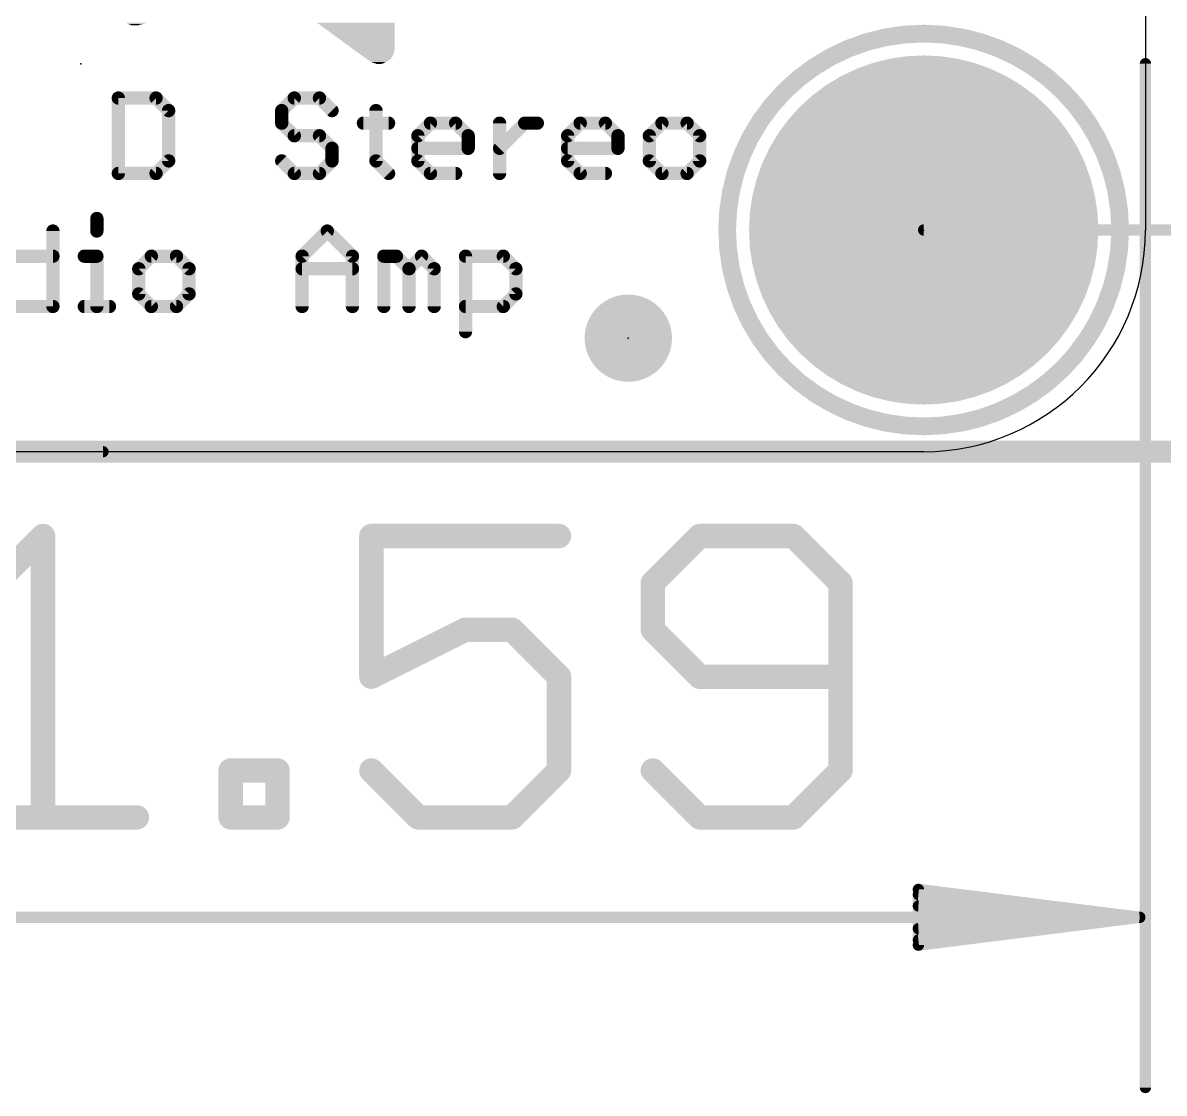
# Model space of a CAD drawing. Extents: x -8.2 to 37.1, y -7.3 to 38.8.
# Drawn here: x 8.73 to 21.8, y -7.35 to 4.91 of the extents above; entities that cross this region are included whole.
import ezdxf

# ---------------------------------------------------------------- set-up
doc = ezdxf.new("R2010")
doc.units = 0
for name, color, linetype in [('1', 12, 'CONTINUOUS'), ('16', 132, 'CONTINUOUS'), ('17', 110, 'CONTINUOUS'), ('20', 53, 'CONTINUOUS'), ('21', 40, 'CONTINUOUS'), ('23', 53, 'CONTINUOUS'), ('51', 253, 'CONTINUOUS')]:
    doc.layers.add(name, color=color, linetype=linetype)

# ---------------------------------------------------------------- blocks, each defined once
blk = doc.blocks.new('PIE')
at = {"const_width": 0.5}
blk.add_lwpolyline([(0, -0.25, 1), (0, 0.25, 1), (0, -0.25)], format="xyb", dxfattribs=at)
blk = doc.blocks.new('RECT')
blk.add_solid([(-0.5, -0.5), (0.5, -0.5), (-0.5, 0.5), (0.5, 0.5)])
blk = doc.blocks.new('ROUNDP')
at = {"const_width": 0.5}
blk.add_lwpolyline([(0, -0.25, 1), (0, 0.25, 1), (0, -0.25)], format="xyb", dxfattribs=at)

msp = doc.modelspace()

# ---------------------------------------------------------------- linework, layer by layer
at = {"layer": '16', "const_width": 0.254}
msp.add_lwpolyline([(22, 0), (0, 0)], dxfattribs=at)
at = {"layer": '20'}
for p, q in [((21.59, 25.4), (21.59, 2.54)), ((19.05, 0), (2.54, 0))]:
    msp.add_line(p, q, dxfattribs=at)
msp.add_arc((19.05, 2.54), 2.54, 270, 0, dxfattribs=at)
at = {"layer": '21'}
for points, const_width in [([(19.05, 0.29, 1), (19.05, 4.79, 1), (19.05, 0.29)], 0.2032), ([(9.8662, 4.052, 1), (9.79, 4.052)], 0.0762), ([(9.8281, 4.0901, 1), (9.8281, 4.0139)], 0.0762), ([(10.2872, 4.079, 1), (10.2334, 4.0251)], 0.0762), ([(10.2603, 4.0139, 1), (10.2603, 4.0901)], 0.0762), ([(11.8432, 4.0901, 1), (11.8432, 4.0139)], 0.0762), ([(11.8702, 4.0251, 1), (11.8163, 4.079)], 0.0762), ([(12.1583, 4.079, 1), (12.1044, 4.0251)], 0.0762), ([(12.1313, 4.0139, 1), (12.1313, 4.0901)], 0.0762), ([(10.4425, 3.908, 1), (10.3663, 3.908)], 0.0762), ([(10.3774, 3.881, 1), (10.4313, 3.9349)], 0.0762), ([(11.6722, 3.9349, 1), (11.7261, 3.881)], 0.0762), ([(11.7373, 3.908, 1), (11.6611, 3.908)], 0.0762), ([(12.2485, 3.881, 1), (12.3023, 3.9349)], 0.0762), ([(12.8169, 3.908, 1), (12.7407, 3.908)], 0.0762), ([(11.7261, 3.7909, 1), (11.6722, 3.737)], 0.0762), ([(11.6611, 3.7639, 1), (11.7373, 3.7639)], 0.0762), ([(12.6347, 3.802, 1), (12.6347, 3.7258)], 0.0762), ([(12.9228, 3.7258, 1), (12.9228, 3.802)], 0.0762), ([(13.4024, 3.802, 1), (13.4024, 3.7258)], 0.0762), ([(13.4294, 3.737, 1), (13.3755, 3.7909)], 0.0762), ([(13.7175, 3.7909, 1), (13.6636, 3.737)], 0.0762), ([(13.6905, 3.7258, 1), (13.6905, 3.802)], 0.0762), ([(14.232, 3.7639, 1), (14.1558, 3.7639)], 0.0762), ([(14.482, 3.802, 1), (14.482, 3.7258)], 0.0762), ([(14.5089, 3.737, 1), (14.4551, 3.7909)], 0.0762), ([(14.6261, 3.7258, 1), (14.6261, 3.802)], 0.0762), ([(15.1175, 3.802, 1), (15.1175, 3.7258)], 0.0762), ([(15.1445, 3.737, 1), (15.0906, 3.7909)], 0.0762), ([(15.4326, 3.7909, 1), (15.3787, 3.737)], 0.0762), ([(15.4057, 3.7258, 1), (15.4057, 3.802)], 0.0762), ([(16.0531, 3.802, 1), (16.0531, 3.7258)], 0.0762), ([(16.08, 3.737, 1), (16.0261, 3.7909)], 0.0762), ([(16.3681, 3.7909, 1), (16.3142, 3.737)], 0.0762), ([(16.3412, 3.7258, 1), (16.3412, 3.802)], 0.0762), ([(11.8432, 3.658, 1), (11.8432, 3.5818)], 0.0762), ([(11.8163, 3.5929, 1), (11.8702, 3.6468)], 0.0762), ([(12.1583, 3.6468, 1), (12.1044, 3.5929)], 0.0762), ([(12.1313, 3.5818, 1), (12.1313, 3.658)], 0.0762), ([(13.2314, 3.6468, 1), (13.2853, 3.5929)], 0.0762), ([(13.2965, 3.6199, 1), (13.2203, 3.6199)], 0.0762), ([(13.8727, 3.6199, 1), (13.7965, 3.6199)], 0.0762), ([(13.8077, 3.5929, 1), (13.8615, 3.6468)], 0.0762), ([(14.9465, 3.6468, 1), (15.0004, 3.5929)], 0.0762), ([(15.0116, 3.6199, 1), (14.9354, 3.6199)], 0.0762), ([(15.5878, 3.6199, 1), (15.5116, 3.6199)], 0.0762), ([(15.5228, 3.5929, 1), (15.5767, 3.6468)], 0.0762), ([(15.9471, 3.6199, 1), (15.8709, 3.6199)], 0.0762), ([(15.8821, 3.6468, 1), (15.9359, 3.5929)], 0.0762), ([(16.5233, 3.6199, 1), (16.4471, 3.6199)], 0.0762), ([(16.4583, 3.5929, 1), (16.5122, 3.6468)], 0.0762), ([(12.3135, 3.4758, 1), (12.2373, 3.4758)], 0.0762), ([(12.2485, 3.4489, 1), (12.3023, 3.5028)], 0.0762), ([(13.2584, 3.5139, 1), (13.2584, 3.4377)], 0.0762), ([(13.8346, 3.4377, 1), (13.8346, 3.5139)], 0.0762), ([(14.1669, 3.5028, 1), (14.2208, 3.4489)], 0.0762), ([(14.9735, 3.5139, 1), (14.9735, 3.4377)], 0.0762), ([(15.5497, 3.4377, 1), (15.5497, 3.5139)], 0.0762), ([(10.4313, 3.3048, 1), (10.3774, 3.3587)], 0.0762), ([(11.7261, 3.3587, 1), (11.6722, 3.3048)], 0.0762), ([(12.3023, 3.3048, 1), (12.2485, 3.3587)], 0.0762), ([(12.8057, 3.3587, 1), (12.7518, 3.3048)], 0.0762), ([(13.2853, 3.3587, 1), (13.2314, 3.3048)], 0.0762), ([(13.7965, 3.4758, 1), (13.8727, 3.4758)], 0.0762), ([(15.0004, 3.3587, 1), (14.9465, 3.3048)], 0.0762), ([(15.5116, 3.4758, 1), (15.5878, 3.4758)], 0.0762), ([(15.9359, 3.3587, 1), (15.8821, 3.3048)], 0.0762), ([(16.5122, 3.3048, 1), (16.4583, 3.3587)], 0.0762), ([(10.3663, 3.3318, 1), (10.4425, 3.3318)], 0.0762), ([(12.2373, 3.3318, 1), (12.3135, 3.3318)], 0.0762), ([(12.7407, 3.3318, 1), (12.8169, 3.3318)], 0.0762), ([(13.2203, 3.3318, 1), (13.2965, 3.3318)], 0.0762), ([(14.9354, 3.3318, 1), (15.0116, 3.3318)], 0.0762), ([(15.8709, 3.3318, 1), (15.9471, 3.3318)], 0.0762), ([(16.4471, 3.3318, 1), (16.5233, 3.3318)], 0.0762), ([(9.8281, 3.2258, 1), (9.8281, 3.1496)], 0.0762), ([(9.79, 3.1877, 1), (9.8662, 3.1877)], 0.0762), ([(10.2334, 3.2146, 1), (10.2872, 3.1608)], 0.0762), ([(10.2603, 3.1496, 1), (10.2603, 3.2258)], 0.0762), ([(11.8432, 3.2258, 1), (11.8432, 3.1496)], 0.0762), ([(11.8163, 3.1608, 1), (11.8702, 3.2146)], 0.0762), ([(12.1044, 3.2146, 1), (12.1583, 3.1608)], 0.0762), ([(12.1313, 3.1496, 1), (12.1313, 3.2258)], 0.0762), ([(12.8959, 3.1608, 1), (12.9497, 3.2146)], 0.0762), ([(13.4024, 3.2258, 1), (13.4024, 3.1496)], 0.0762), ([(13.3755, 3.1608, 1), (13.4294, 3.2146)], 0.0762), ([(13.6905, 3.1496, 1), (13.6905, 3.2258)], 0.0762), ([(14.1558, 3.1877, 1), (14.232, 3.1877)], 0.0762), ([(15.1175, 3.2258, 1), (15.1175, 3.1496)], 0.0762), ([(15.0906, 3.1608, 1), (15.1445, 3.2146)], 0.0762), ([(15.4057, 3.1496, 1), (15.4057, 3.2258)], 0.0762), ([(16.0531, 3.2258, 1), (16.0531, 3.1496)], 0.0762), ([(16.0261, 3.1608, 1), (16.08, 3.2146)], 0.0762), ([(16.3142, 3.2146, 1), (16.3681, 3.1608)], 0.0762), ([(16.3412, 3.1496, 1), (16.3412, 3.2258)], 0.0762), ([(9.6205, 2.6721, 1), (9.5443, 2.6721)], 0.0762), ([(9.1171, 2.528, 1), (9.0409, 2.528)], 0.0762), ([(9.5443, 2.528, 1), (9.6205, 2.528)], 0.0762), ([(12.2481, 2.555, 1), (12.1942, 2.5011)], 0.0762), ([(12.2481, 2.5011, 1), (12.1942, 2.555)], 0.0762), ([(9.079, 2.2018, 1), (9.079, 2.278)], 0.0762), ([(9.4383, 2.278, 1), (9.4383, 2.2018)], 0.0762), ([(9.6205, 2.2399, 1), (9.5443, 2.2399)], 0.0762), ([(9.5824, 2.2018, 1), (9.5824, 2.278)], 0.0762), ([(10.2061, 2.278, 1), (10.2061, 2.2018)], 0.0762), ([(10.233, 2.213, 1), (10.1791, 2.2669)], 0.0762), ([(10.5211, 2.2669, 1), (10.4672, 2.213)], 0.0762), ([(10.4942, 2.2018, 1), (10.4942, 2.278)], 0.0762), ([(11.9061, 2.2669, 1), (11.96, 2.213)], 0.0762), ([(11.9712, 2.2399, 1), (11.895, 2.2399)], 0.0762), ([(12.5474, 2.2399, 1), (12.4712, 2.2399)], 0.0762), ([(12.4823, 2.213, 1), (12.5362, 2.2669)], 0.0762), ([(12.9067, 2.2399, 1), (12.8305, 2.2399)], 0.0762), ([(12.8686, 2.278, 1), (12.8686, 2.2018)], 0.0762), ([(13.0396, 2.2669, 1), (12.9857, 2.213)], 0.0762), ([(13.0126, 2.2018, 1), (13.0126, 2.278)], 0.0762), ([(13.3277, 2.2669, 1), (13.2738, 2.213)], 0.0762), ([(13.3277, 2.213, 1), (13.2738, 2.2669)], 0.0762), ([(13.8422, 2.2399, 1), (13.766, 2.2399)], 0.0762), ([(13.8041, 2.278, 1), (13.8041, 2.2018)], 0.0762), ([(14.2632, 2.2669, 1), (14.2093, 2.213)], 0.0762), ([(14.2363, 2.2018, 1), (14.2363, 2.278)], 0.0762), ([(10.1001, 2.0959, 1), (10.0239, 2.0959)], 0.0762), ([(10.0351, 2.1228, 1), (10.089, 2.0689)], 0.0762), ([(10.6763, 2.0959, 1), (10.6001, 2.0959)], 0.0762), ([(10.6113, 2.0689, 1), (10.6652, 2.1228)], 0.0762), ([(11.9331, 2.134, 1), (11.9331, 2.0578)], 0.0762), ([(12.5093, 2.0578, 1), (12.5093, 2.134)], 0.0762), ([(13.1297, 2.1228, 1), (13.1836, 2.0689)], 0.0762), ([(13.1948, 2.0959, 1), (13.1186, 2.0959)], 0.0762), ([(13.1297, 2.0689, 1), (13.1836, 2.1228)], 0.0762), ([(13.4829, 2.0959, 1), (13.4067, 2.0959)], 0.0762), ([(13.4179, 2.0689, 1), (13.4717, 2.1228)], 0.0762), ([(14.4184, 2.0959, 1), (14.3422, 2.0959)], 0.0762), ([(14.3534, 2.0689, 1), (14.4073, 2.1228)], 0.0762), ([(10.089, 1.8347, 1), (10.0351, 1.7808)], 0.0762), ([(10.0239, 1.8078, 1), (10.1001, 1.8078)], 0.0762), ([(10.6001, 1.8078, 1), (10.6763, 1.8078)], 0.0762), ([(10.6652, 1.7808, 1), (10.6113, 1.8347)], 0.0762), ([(14.3422, 1.8078, 1), (14.4184, 1.8078)], 0.0762), ([(14.4073, 1.7808, 1), (14.3534, 1.8347)], 0.0762), ([(9.0409, 1.6637, 1), (9.1171, 1.6637)], 0.0762), ([(9.079, 1.6256, 1), (9.079, 1.7018)], 0.0762), ([(9.4383, 1.7018, 1), (9.4383, 1.6256)], 0.0762), ([(9.5443, 1.6637, 1), (9.6205, 1.6637)], 0.0762), ([(9.7265, 1.6256, 1), (9.7265, 1.7018)], 0.0762), ([(10.2061, 1.7018, 1), (10.2061, 1.6256)], 0.0762), ([(10.1791, 1.6368, 1), (10.233, 1.6906)], 0.0762), ([(10.4672, 1.6906, 1), (10.5211, 1.6368)], 0.0762), ([(10.4942, 1.6256, 1), (10.4942, 1.7018)], 0.0762), ([(11.895, 1.6637, 1), (11.9712, 1.6637)], 0.0762), ([(12.4712, 1.6637, 1), (12.5474, 1.6637)], 0.0762), ([(12.8305, 1.6637, 1), (12.9067, 1.6637)], 0.0762), ([(13.1186, 1.6637, 1), (13.1948, 1.6637)], 0.0762), ([(13.4067, 1.6637, 1), (13.4829, 1.6637)], 0.0762), ([(13.8041, 1.7018, 1), (13.8041, 1.6256)], 0.0762), ([(14.2093, 1.6906, 1), (14.2632, 1.6368)], 0.0762), ([(14.2363, 1.6256, 1), (14.2363, 1.7018)], 0.0762), ([(13.766, 1.3756, 1), (13.8422, 1.3756)], 0.0762)]:
    msp.add_lwpolyline(points, format="xyb", dxfattribs=dict(at, const_width=const_width))
at = {"layer": '21', "const_width": 0.1524}
for points in [[(9.8281, 4.052), (9.8281, 3.1877)], [(10.2603, 4.052), (9.8281, 4.052)], [(10.4044, 3.908), (10.2603, 4.052)], [(11.8432, 4.052), (11.6992, 3.908)], [(12.1313, 4.052), (11.8432, 4.052)], [(12.2754, 3.908), (12.1313, 4.052)], [(10.4044, 3.3318), (10.4044, 3.908)], [(11.6992, 3.908), (11.6992, 3.7639)], [(12.7788, 3.908), (12.7788, 3.3318)], [(11.6992, 3.7639), (11.8432, 3.6199)], [(12.6347, 3.7639), (12.9228, 3.7639)], [(13.2584, 3.6199), (13.4024, 3.7639)], [(13.4024, 3.7639), (13.6905, 3.7639)], [(13.6905, 3.7639), (13.8346, 3.6199)], [(14.1939, 3.1877), (14.1939, 3.7639)], [(14.1939, 3.4758), (14.482, 3.7639)], [(14.482, 3.7639), (14.6261, 3.7639)], [(14.9735, 3.6199), (15.1175, 3.7639)], [(15.1175, 3.7639), (15.4057, 3.7639)], [(15.4057, 3.7639), (15.5497, 3.6199)], [(16.0531, 3.7639), (15.909, 3.6199)], [(16.3412, 3.7639), (16.0531, 3.7639)], [(16.4852, 3.6199), (16.3412, 3.7639)], [(11.8432, 3.6199), (12.1313, 3.6199)], [(12.1313, 3.6199), (12.2754, 3.4758)], [(13.2584, 3.3318), (13.2584, 3.6199)], [(13.8346, 3.6199), (13.8346, 3.4758)], [(14.9735, 3.3318), (14.9735, 3.6199)], [(15.5497, 3.6199), (15.5497, 3.4758)], [(15.909, 3.6199), (15.909, 3.3318)], [(16.4852, 3.3318), (16.4852, 3.6199)], [(12.2754, 3.4758), (12.2754, 3.3318)], [(13.8346, 3.4758), (13.2584, 3.4758)], [(15.5497, 3.4758), (14.9735, 3.4758)], [(10.2603, 3.1877), (10.4044, 3.3318)], [(11.8432, 3.1877), (11.6992, 3.3318)], [(12.2754, 3.3318), (12.1313, 3.1877)], [(12.7788, 3.3318), (12.9228, 3.1877)], [(13.4024, 3.1877), (13.2584, 3.3318)], [(15.1175, 3.1877), (14.9735, 3.3318)], [(15.909, 3.3318), (16.0531, 3.1877)], [(16.3412, 3.1877), (16.4852, 3.3318)], [(9.8281, 3.1877), (10.2603, 3.1877)], [(12.1313, 3.1877), (11.8432, 3.1877)], [(13.6905, 3.1877), (13.4024, 3.1877)], [(15.4057, 3.1877), (15.1175, 3.1877)], [(16.0531, 3.1877), (16.3412, 3.1877)], [(9.5824, 2.6721), (9.5824, 2.528)], [(9.079, 2.528), (9.079, 1.6637)], [(11.9331, 2.2399), (12.2212, 2.528)], [(12.2212, 2.528), (12.5093, 2.2399)], [(8.6469, 2.2399), (9.079, 2.2399)], [(9.4383, 2.2399), (9.5824, 2.2399)], [(9.5824, 2.2399), (9.5824, 1.6637)], [(10.2061, 2.2399), (10.062, 2.0959)], [(10.4942, 2.2399), (10.2061, 2.2399)], [(10.6382, 2.0959), (10.4942, 2.2399)], [(11.9331, 1.6637), (11.9331, 2.2399)], [(12.5093, 2.2399), (12.5093, 1.6637)], [(12.8686, 1.6637), (12.8686, 2.2399)], [(12.8686, 2.2399), (13.0126, 2.2399)], [(13.0126, 2.2399), (13.1567, 2.0959)], [(13.1567, 2.0959), (13.3007, 2.2399)], [(13.3007, 2.2399), (13.4448, 2.0959)], [(13.8041, 1.3756), (13.8041, 2.2399)], [(13.8041, 2.2399), (14.2363, 2.2399)], [(14.2363, 2.2399), (14.3803, 2.0959)], [(10.062, 2.0959), (10.062, 1.8078)], [(10.6382, 1.8078), (10.6382, 2.0959)], [(11.9331, 2.0959), (12.5093, 2.0959)], [(13.1567, 2.0959), (13.1567, 1.6637)], [(13.4448, 2.0959), (13.4448, 1.6637)], [(14.3803, 2.0959), (14.3803, 1.8078)], [(10.062, 1.8078), (10.2061, 1.6637)], [(10.4942, 1.6637), (10.6382, 1.8078)], [(14.3803, 1.8078), (14.2363, 1.6637)], [(9.079, 1.6637), (8.6469, 1.6637)], [(9.4383, 1.6637), (9.7265, 1.6637)], [(10.2061, 1.6637), (10.4942, 1.6637)], [(14.2363, 1.6637), (13.8041, 1.6637)]]:
    msp.add_lwpolyline(points, dxfattribs=at)
at = {"layer": '23'}
for p in [(9.398, 4.445), (19.05, 2.54), (15.668, 1.301)]:
    msp.add_point(p, dxfattribs=at)
at = {"layer": '51'}
for points, const_width in [([(21.59, 4.445), (21.59, -7.284)], 0.13), ([(19.05, 2.54), (30.271, 2.54)], 0.13), ([(9.652, 0), (-5.633, 0)], 0.13), ([(7.8915, -2.0404), (8.9659, -0.9659)], 0.2794), ([(8.9659, -0.9659), (8.9659, -4.1893)], 0.2794), ([(14.8745, -0.9659), (12.7256, -0.9659)], 0.2794), ([(12.7256, -0.9659), (12.7256, -2.5776)], 0.2794), ([(16.4856, -0.9659), (15.9484, -1.5032)], 0.2794), ([(17.56, -0.9659), (16.4856, -0.9659)], 0.2794), ([(18.0973, -1.5032), (17.56, -0.9659)], 0.2794), ([(15.9484, -1.5032), (15.9484, -2.0404)], 0.2794), ([(18.0973, -3.6521), (18.0973, -1.5032)], 0.2794), ([(12.7256, -2.5776), (13.8001, -2.0404)], 0.2794), ([(13.8001, -2.0404), (14.3373, -2.0404)], 0.2794), ([(14.3373, -2.0404), (14.8745, -2.5776)], 0.2794), ([(15.9484, -2.0404), (16.4856, -2.5776)], 0.2794), ([(14.8745, -2.5776), (14.8745, -3.6521)], 0.2794), ([(16.4856, -2.5776), (18.0973, -2.5776)], 0.2794), ([(11.1142, -4.1893), (11.1142, -3.6521)], 0.2794), ([(11.1142, -3.6521), (11.6515, -3.6521)], 0.2794), ([(11.6515, -3.6521), (11.6515, -4.1893)], 0.2794), ([(13.2628, -4.1893), (12.7256, -3.6521)], 0.2794), ([(14.8745, -3.6521), (14.3373, -4.1893)], 0.2794), ([(15.9484, -3.6521), (16.4856, -4.1893)], 0.2794), ([(17.56, -4.1893), (18.0973, -3.6521)], 0.2794), ([(7.8915, -4.1893), (10.0404, -4.1893)], 0.2794), ([(11.6515, -4.1893), (11.1142, -4.1893)], 0.2794), ([(14.3373, -4.1893), (13.2628, -4.1893)], 0.2794), ([(16.4856, -4.1893), (17.56, -4.1893)], 0.2794), ([(21.525, -5.334), (18.99, -5.0148)], 0.13), ([(18.99, -5.0148), (18.99, -5.6532)], 0.13), ([(21.525, -5.334), (18.99, -5.074)], 0.13), ([(21.525, -5.334), (18.99, -5.204)], 0.13), ([(0.065, -5.334), (21.525, -5.334)], 0.13), ([(18.99, -5.6532), (21.525, -5.334)], 0.13), ([(18.99, -5.464), (21.525, -5.334)], 0.13), ([(18.99, -5.594), (21.525, -5.334)], 0.13)]:
    msp.add_lwpolyline(points, dxfattribs=dict(at, const_width=const_width))
for points, const_width in [([(21.6225, 4.445, 1), (21.5575, 4.445)], 0.065), ([(19.05, 2.5725, 1), (19.05, 2.5075)], 0.065), ([(9.652, -0.0325, 1), (9.652, 0.0325)], 0.065), ([(9.0358, -0.9659, 1), (8.8961, -0.9659)], 0.1397), ([(9.0153, -1.0153, 1), (8.9165, -0.9166)], 0.1397), ([(12.7955, -0.9659, 1), (12.6558, -0.9659)], 0.1397), ([(12.7256, -0.8961, 1), (12.7256, -1.0358)], 0.1397), ([(14.8745, -1.0358, 1), (14.8745, -0.8961)], 0.1397), ([(16.4856, -0.8961, 1), (16.4856, -1.0358)], 0.1397), ([(16.535, -1.0153, 1), (16.4362, -0.9166)], 0.1397), ([(17.6094, -0.9166, 1), (17.5107, -1.0153)], 0.1397), ([(17.56, -1.0358, 1), (17.56, -0.8961)], 0.1397), ([(16.0182, -1.5032, 1), (15.8785, -1.5032)], 0.1397), ([(15.899, -1.4538, 1), (15.9978, -1.5526)], 0.1397), ([(18.1671, -1.5032, 1), (18.0274, -1.5032)], 0.1397), ([(18.0479, -1.5526, 1), (18.1467, -1.4538)], 0.1397), ([(13.8001, -1.9705, 1), (13.8001, -2.1102)], 0.1397), ([(13.8313, -2.1029, 1), (13.7688, -1.9779)], 0.1397), ([(14.3867, -1.991, 1), (14.2879, -2.0898)], 0.1397), ([(14.3373, -2.1102, 1), (14.3373, -1.9705)], 0.1397), ([(15.9978, -1.991, 1), (15.899, -2.0898)], 0.1397), ([(15.8785, -2.0404, 1), (16.0182, -2.0404)], 0.1397), ([(12.6944, -2.5151, 1), (12.7569, -2.6401)], 0.1397), ([(14.9444, -2.5776, 1), (14.8047, -2.5776)], 0.1397), ([(14.8251, -2.627, 1), (14.9239, -2.5282)], 0.1397), ([(16.4856, -2.5078, 1), (16.4856, -2.6475)], 0.1397), ([(16.4362, -2.627, 1), (16.535, -2.5282)], 0.1397), ([(18.0973, -2.6475, 1), (18.0973, -2.5078)], 0.1397), ([(12.6558, -2.5776, 1), (12.7955, -2.5776)], 0.1397), ([(11.1142, -3.5822, 1), (11.1142, -3.7219)], 0.1397), ([(11.1841, -3.6521, 1), (11.0444, -3.6521)], 0.1397), ([(11.7213, -3.6521, 1), (11.5816, -3.6521)], 0.1397), ([(11.6515, -3.7219, 1), (11.6515, -3.5822)], 0.1397), ([(12.775, -3.6027, 1), (12.6762, -3.7015)], 0.1397), ([(14.9239, -3.7015, 1), (14.8251, -3.6027)], 0.1397), ([(15.9978, -3.6027, 1), (15.899, -3.7015)], 0.1397), ([(18.1467, -3.7015, 1), (18.0479, -3.6027)], 0.1397), ([(14.8047, -3.6521, 1), (14.9444, -3.6521)], 0.1397), ([(18.0274, -3.6521, 1), (18.1671, -3.6521)], 0.1397), ([(10.0404, -4.2591, 1), (10.0404, -4.1195)], 0.1397), ([(11.1142, -4.1195, 1), (11.1142, -4.2591)], 0.1397), ([(11.6515, -4.2591, 1), (11.6515, -4.1195)], 0.1397), ([(13.2628, -4.1195, 1), (13.2628, -4.2591)], 0.1397), ([(14.3373, -4.2591, 1), (14.3373, -4.1195)], 0.1397), ([(16.4856, -4.1195, 1), (16.4856, -4.2591)], 0.1397), ([(17.56, -4.2591, 1), (17.56, -4.1195)], 0.1397), ([(8.8961, -4.1893, 1), (9.0358, -4.1893)], 0.1397), ([(11.0444, -4.1893, 1), (11.1841, -4.1893)], 0.1397), ([(11.5816, -4.1893, 1), (11.7213, -4.1893)], 0.1397), ([(13.2135, -4.2387, 1), (13.3122, -4.1399)], 0.1397), ([(14.2879, -4.1399, 1), (14.3867, -4.2387)], 0.1397), ([(16.4362, -4.2387, 1), (16.535, -4.1399)], 0.1397), ([(17.5107, -4.1399, 1), (17.6094, -4.2387)], 0.1397), ([(18.9941, -4.9825, 1), (18.9859, -5.047)], 0.065), ([(19.0225, -5.0148, 1), (18.9575, -5.0148)], 0.065), ([(18.9933, -5.0417, 1), (18.9867, -5.1063)], 0.065), ([(18.9917, -5.1715, 1), (18.9883, -5.2365)], 0.065), ([(21.5291, -5.3662, 1), (21.5209, -5.3018)], 0.065), ([(21.5209, -5.3662, 1), (21.5291, -5.3018)], 0.065), ([(21.5283, -5.3663, 1), (21.5217, -5.3017)], 0.065), ([(21.5217, -5.3663, 1), (21.5283, -5.3017)], 0.065), ([(21.5233, -5.3665, 1), (21.5267, -5.3015)], 0.065), ([(21.5267, -5.3665, 1), (21.5233, -5.3015)], 0.065), ([(21.525, -5.3665, 1), (21.525, -5.3015)], 0.065), ([(18.9883, -5.4315, 1), (18.9917, -5.4965)], 0.065), ([(18.9867, -5.5617, 1), (18.9933, -5.6263)], 0.065), ([(18.9859, -5.621, 1), (18.9941, -5.6855)], 0.065), ([(18.9575, -5.6532, 1), (19.0225, -5.6532)], 0.065), ([(21.5575, -7.284, 1), (21.6225, -7.284)], 0.065)]:
    msp.add_lwpolyline(points, format="xyb", dxfattribs=dict(at, const_width=const_width))

# ---------------------------------------------------------------- block references
at = {"layer": '1'}
msp.add_blockref('PIE', (15.668, 1.301), dxfattribs=at)
at = {"layer": '17', "xscale": 4, "yscale": 4}
msp.add_blockref('ROUNDP', (19.05, 2.54), dxfattribs=at)
msp.add_blockref('ROUNDP', (19.05, 2.54), dxfattribs=at)
at = {"layer": '21'}
for p, xscale, yscale in [((10.0381, 4.9098), 0.221, 0.0076), ((10.0305, 4.9022), 0.1905, 0.0076), ((10.0229, 4.8946), 0.1447, 0.0076), ((10.0191, 4.887), 0.0915, 0.0076), ((12.5488, 4.9098), 0.8839, 0.0076), ((12.5526, 4.9022), 0.8763, 0.0076), ((12.5603, 4.8946), 0.861, 0.0076), ((12.5641, 4.887), 0.8534, 0.0076), ((12.5717, 4.8794), 0.8382, 0.0077), ((12.5755, 4.8717), 0.8305, 0.0076), ((12.5793, 4.8641), 0.8229, 0.0076), ((12.5869, 4.8565), 0.8077, 0.0076), ((12.5907, 4.8489), 0.8001, 0.0076), ((12.5946, 4.8413), 0.7924, 0.0077), ((12.6022, 4.8336), 0.7772, 0.0076), ((12.606, 4.826), 0.7696, 0.0076), ((12.6136, 4.8184), 0.7543, 0.0076), ((12.6174, 4.8108), 0.7467, 0.0076), ((12.6212, 4.8032), 0.7391, 0.0077), ((12.6288, 4.7955), 0.7239, 0.0076), ((12.6327, 4.7879), 0.7162, 0.0076), ((12.6365, 4.7803), 0.7086, 0.0076), ((12.6441, 4.7727), 0.6934, 0.0076), ((12.6479, 4.7651), 0.6858, 0.0077), ((12.6517, 4.7574), 0.6781, 0.0076), ((12.6593, 4.7498), 0.6629, 0.0076), ((12.6631, 4.7422), 0.6553, 0.0076), ((12.6708, 4.7346), 0.64, 0.0076), ((12.6746, 4.727), 0.6324, 0.0077), ((12.6784, 4.7193), 0.6248, 0.0076), ((12.686, 4.7117), 0.6096, 0.0076), ((12.6898, 4.7041), 0.6019, 0.0076), ((12.6936, 4.6965), 0.5943, 0.0076), ((12.7012, 4.6889), 0.5791, 0.0077), ((12.705, 4.6812), 0.5715, 0.0076), ((12.7089, 4.6736), 0.5638, 0.0076), ((12.7165, 4.666), 0.5486, 0.0076), ((12.7203, 4.6584), 0.541, 0.0076), ((12.7279, 4.6508), 0.5257, 0.0077), ((12.7317, 4.6431), 0.5181, 0.0076), ((12.7355, 4.6355), 0.5105, 0.0076), ((12.7431, 4.6279), 0.4953, 0.0076), ((12.747, 4.6203), 0.4876, 0.0076), ((12.7508, 4.6127), 0.48, 0.0077), ((12.7584, 4.605), 0.4648, 0.0076), ((12.7584, 4.5974), 0.4496, 0.0076), ((12.7622, 4.5898), 0.4419, 0.0076), ((12.7698, 4.5822), 0.4267, 0.0076), ((12.7736, 4.5746), 0.4191, 0.0077), ((12.7813, 4.5669), 0.4038, 0.0076), ((12.7813, 4.5593), 0.3886, 0.0076), ((12.7851, 4.5517), 0.381, 0.0076), ((12.7927, 4.5441), 0.3658, 0.0076), ((12.7927, 4.5365), 0.3505, 0.0077), ((12.7965, 4.5288), 0.3429, 0.0076), ((12.8003, 4.5212), 0.3201, 0.0076), ((12.8003, 4.5136), 0.3048, 0.0076), ((12.8079, 4.506), 0.2895, 0.0076), ((12.8079, 4.4984), 0.2743, 0.0077), ((12.8079, 4.4907), 0.2591, 0.0076), ((12.808, 4.4831), 0.2286, 0.0076), ((12.8117, 4.4755), 0.2057, 0.0076), ((12.8079, 4.4679), 0.1829, 0.0076), ((12.808, 4.4603), 0.1524, 0.0077), ((12.8117, 4.4526), 0.1143, 0.0076), ((12.8118, 4.445), 0.0686, 0.0076)]:
    msp.add_blockref('RECT', p, dxfattribs=dict(at, xscale=xscale, yscale=yscale))

doc.saveas('drawing.dxf')
